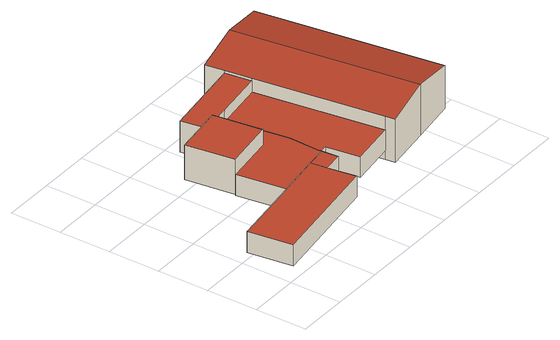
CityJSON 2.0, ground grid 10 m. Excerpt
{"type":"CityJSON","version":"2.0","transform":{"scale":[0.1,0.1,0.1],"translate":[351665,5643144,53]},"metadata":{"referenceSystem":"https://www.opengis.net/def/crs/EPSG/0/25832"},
"CityObjects":{
"building1":{"type":"Building","attributes":{"Geometrietyp2DReferenz":"3000","Gemeindeschluessel":"05315000","function":"31001_3210","roofType":"1000","measuredHeight":4.22,"storeysAboveGround":1},"address":[{"country":"Germany","locality":"Köln","thoroughfareNumber":"355","thoroughfareName":"Bachemer Landstr."}],"geometry":[{"type":"Solid","lod":"2","boundaries":[[[[0,1,2,3]],[[4,5,1,0]],[[6,7,5,4]],[[8,9,7,6]],[[10,11,9,8]],[[3,2,11,10]],[[8,6,4,0,3,10]],[[1,5,7,9,11,2]]]],"semantics":{"surfaces":[{"type":"WallSurface"},{"type":"RoofSurface"},{"type":"GroundSurface"}],"values":[[0,0,0,0,0,0,1,2]]}}]},
"building2":{"type":"Building","attributes":{"Geometrietyp2DReferenz":"3000","Gemeindeschluessel":"05315000","function":"31001_3210","roofType":"1000","measuredHeight":7.02,"storeysAboveGround":2},"address":[{"country":"Germany","locality":"Köln","thoroughfareNumber":"355","thoroughfareName":"Bachemer Landstr."}],"geometry":[{"type":"Solid","lod":"2","boundaries":[[[[12,13,14,15]],[[16,17,13,12]],[[18,19,17,16]],[[20,21,19,18]],[[22,23,21,20]],[[15,14,23,22]],[[20,18,16,12,15,22]],[[13,17,19,21,23,14]]]],"semantics":{"surfaces":[{"type":"WallSurface"},{"type":"RoofSurface"},{"type":"GroundSurface"}],"values":[[0,0,0,0,0,0,1,2]]}}]},
"building3":{"type":"Building","attributes":{"Geometrietyp2DReferenz":"3000","Gemeindeschluessel":"05315000","function":"31001_3210","roofType":"1000","measuredHeight":4.21,"storeysAboveGround":1},"address":[{"country":"Germany","locality":"Köln","thoroughfareNumber":"355","thoroughfareName":"Bachemer Landstr."}],"geometry":[{"type":"Solid","lod":"2","boundaries":[[[[24,25,26,27]],[[28,29,25,24]],[[30,31,29,28]],[[32,33,31,30]],[[34,35,33,32]],[[36,37,35,34]],[[0,1,37,36]],[[3,2,1,0]],[[38,39,2,3]],[[27,26,39,38]],[[3,0,36,34,32,30,28,24,27,38]],[[25,29,31,33,35,37,1,2,39,26]]]],"semantics":{"surfaces":[{"type":"WallSurface"},{"type":"RoofSurface"},{"type":"GroundSurface"}],"values":[[0,0,0,0,0,0,0,0,0,0,1,2]]}}]},
"building4":{"type":"Building","attributes":{"Geometrietyp2DReferenz":"3000","Gemeindeschluessel":"05315000","function":"51009_1610","roofType":"1000","measuredHeight":4.12},"geometry":[{"type":"Solid","lod":"2","boundaries":[[[[40,41,42,36]],[[4,43,41,40]],[[0,44,43,4]],[[36,42,44,0]],[[4,40,36,0]],[[41,43,44,42]]]],"semantics":{"surfaces":[{"type":"WallSurface"},{"type":"RoofSurface"},{"type":"GroundSurface"}],"values":[[0,0,0,0,1,2]]}}]},
"building5":{"type":"Building","attributes":{"Geometrietyp2DReferenz":"3000","Gemeindeschluessel":"05315000","function":"31001_3210","roofType":"1000","measuredHeight":6.18,"storeysAboveGround":1},"address":[{"country":"Germany","locality":"Köln","thoroughfareNumber":"355","thoroughfareName":"Bachemer Landstr."}],"geometry":[{"type":"Solid","lod":"2","boundaries":[[[[45,46,47,48]],[[49,50,46,45]],[[51,52,50,49]],[[53,54,52,51]],[[55,56,54,53]],[[57,58,56,55]],[[48,47,58,57]],[[55,53,51,49,45,48,57]],[[46,50,52,54,56,58,47]]]],"semantics":{"surfaces":[{"type":"WallSurface"},{"type":"RoofSurface"},{"type":"GroundSurface"}],"values":[[0,0,0,0,0,0,0,1,2]]}}]},
"building6":{"type":"Building","attributes":{"Geometrietyp2DReferenz":"3000","Gemeindeschluessel":"05315000","function":"31001_3210","roofType":"1000","measuredHeight":4.1,"storeysAboveGround":1},"address":[{"country":"Germany","locality":"Köln","thoroughfareNumber":"355","thoroughfareName":"Bachemer Landstr."}],"geometry":[{"type":"Solid","lod":"2","boundaries":[[[[59,60,61,62]],[[63,64,60,59]],[[65,66,64,63]],[[67,68,66,65]],[[69,70,68,67]],[[71,72,70,69]],[[73,74,72,71]],[[62,61,74,73]],[[71,69,67,65,63,59,62,73]],[[60,64,66,68,70,72,74,61]]]],"semantics":{"surfaces":[{"type":"WallSurface"},{"type":"RoofSurface"},{"type":"GroundSurface"}],"values":[[0,0,0,0,0,0,0,0,1,2]]}}]},
"building7":{"type":"Building","attributes":{"Geometrietyp2DReferenz":"3000","Gemeindeschluessel":"05315000","function":"31001_3210","roofType":"3100","measuredHeight":10.15,"storeysAboveGround":1},"address":[{"country":"Germany","locality":"Köln","thoroughfareNumber":"355","thoroughfareName":"Bachemer Landstr."}],"geometry":[{"type":"Solid","lod":"2","boundaries":[[[[75,76,77,78]],[[79,80,76,75]],[[81,82,80,79]],[[83,84,82,81]],[[85,86,84,83]],[[87,88,86,85]],[[89,90,88,87]],[[91,92,90,89]],[[78,77,92,91]],[[85,83,81,79,75,78,87]],[[91,89,87,78]],[[76,80,82,84,86,88,90,92,77]]]],"semantics":{"surfaces":[{"type":"WallSurface"},{"type":"RoofSurface"},{"type":"GroundSurface"}],"values":[[0,0,0,0,0,0,0,0,0,1,1,2]]}}]}
},
"vertices":[
[236,128,71],[236,128,29],[149,115,29],[149,115,71],[240,96,71],[240,96,29],[248,42,71],[248,42,29],[19,9,71],[19,9,29],[7,95,71],[7,95,29],
[221,318,101],[221,318,31],[196,314,31],[196,314,101],[222,314,101],[222,314,31],[234,224,101],[234,224,31],[135,210,101],[135,210,31],[122,304,101],[122,304,31],
[222,314,71],[222,314,29],[234,224,29],[234,224,71],[258,319,71],[258,319,29],[276,199,71],[276,199,29],[274,138,71],[274,138,29],[275,136,71],[275,136,29],[275,133,71],[275,133,29],[135,210,71],[135,210,29],
[278,101,71],[278,101,30],[275,133,30],[240,96,30],[236,128,30],
[356,333,90],[356,333,28],[349,384,28],[349,384,90],[258,319,90],[258,319,28],[222,314,90],[222,314,28],[221,318,90],[221,318,28],[196,314,90],[196,314,28],[189,361,90],[189,361,28],
[392,86,68],[392,86,27],[356,333,27],[356,333,68],[302,73,68],[302,73,27],[293,138,68],[293,138,27],[275,136,68],[275,136,27],[274,138,68],[274,138,27],[276,199,68],[276,199,27],[258,319,68],[258,319,27],
[394,67,95],[394,67,9],[484,80,9],[484,80,111],[392,86,95],[392,86,9],[356,333,95],[356,333,9],[349,384,95],[349,384,9],[343,421,95],[343,421,9],[433,434,111],[433,434,9],[522,447,95],[522,447,9],[573,93,95],[573,93,9]
]}
